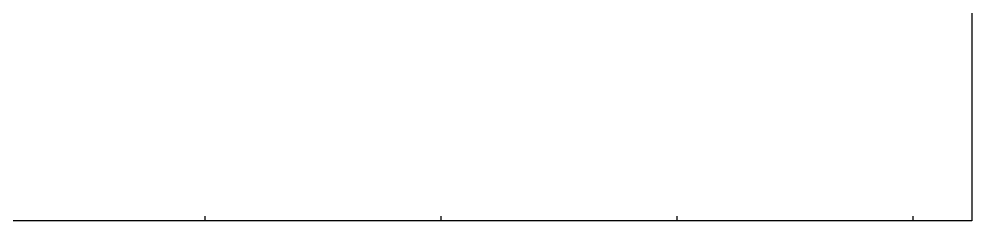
# Model space of a CAD drawing. Extents: x -743125 to -742188, y -1001500 to -1000750.
# Drawn here: x -742389.3 to -742187.5, y -1001250 to -1001207.2 of the extents above; entities that cross this region are included whole.
import ezdxf

# ---------------------------------------------------------------- set-up
doc = ezdxf.new("R2010")
doc.units = 0
doc.header["$MEASUREMENT"] = 0
doc.layers.add('57', color=7, linetype='CONTINUOUS')
doc.layers.add('60', color=7, linetype='CONTINUOUS')

msp = doc.modelspace()

# ---------------------------------------------------------------- linework, layer by layer
at = {"layer": '57', "color": 7, "linetype": 'Continuous'}
msp.add_lwpolyline([(-742187.5, -1001000), (-742187.5, -1001250), (-742500, -1001250), (-742500, -1001000)], close=True, dxfattribs=at)
at = {"layer": '60', "color": 7, "linetype": 'Continuous'}
for p, q in [((-742350, -1001249), (-742350, -1001250)), ((-742300, -1001249), (-742300, -1001250)), ((-742250, -1001249), (-742250, -1001250)), ((-742200, -1001249), (-742200, -1001250))]:
    msp.add_line(p, q, dxfattribs=at)

doc.saveas('drawing.dxf')
